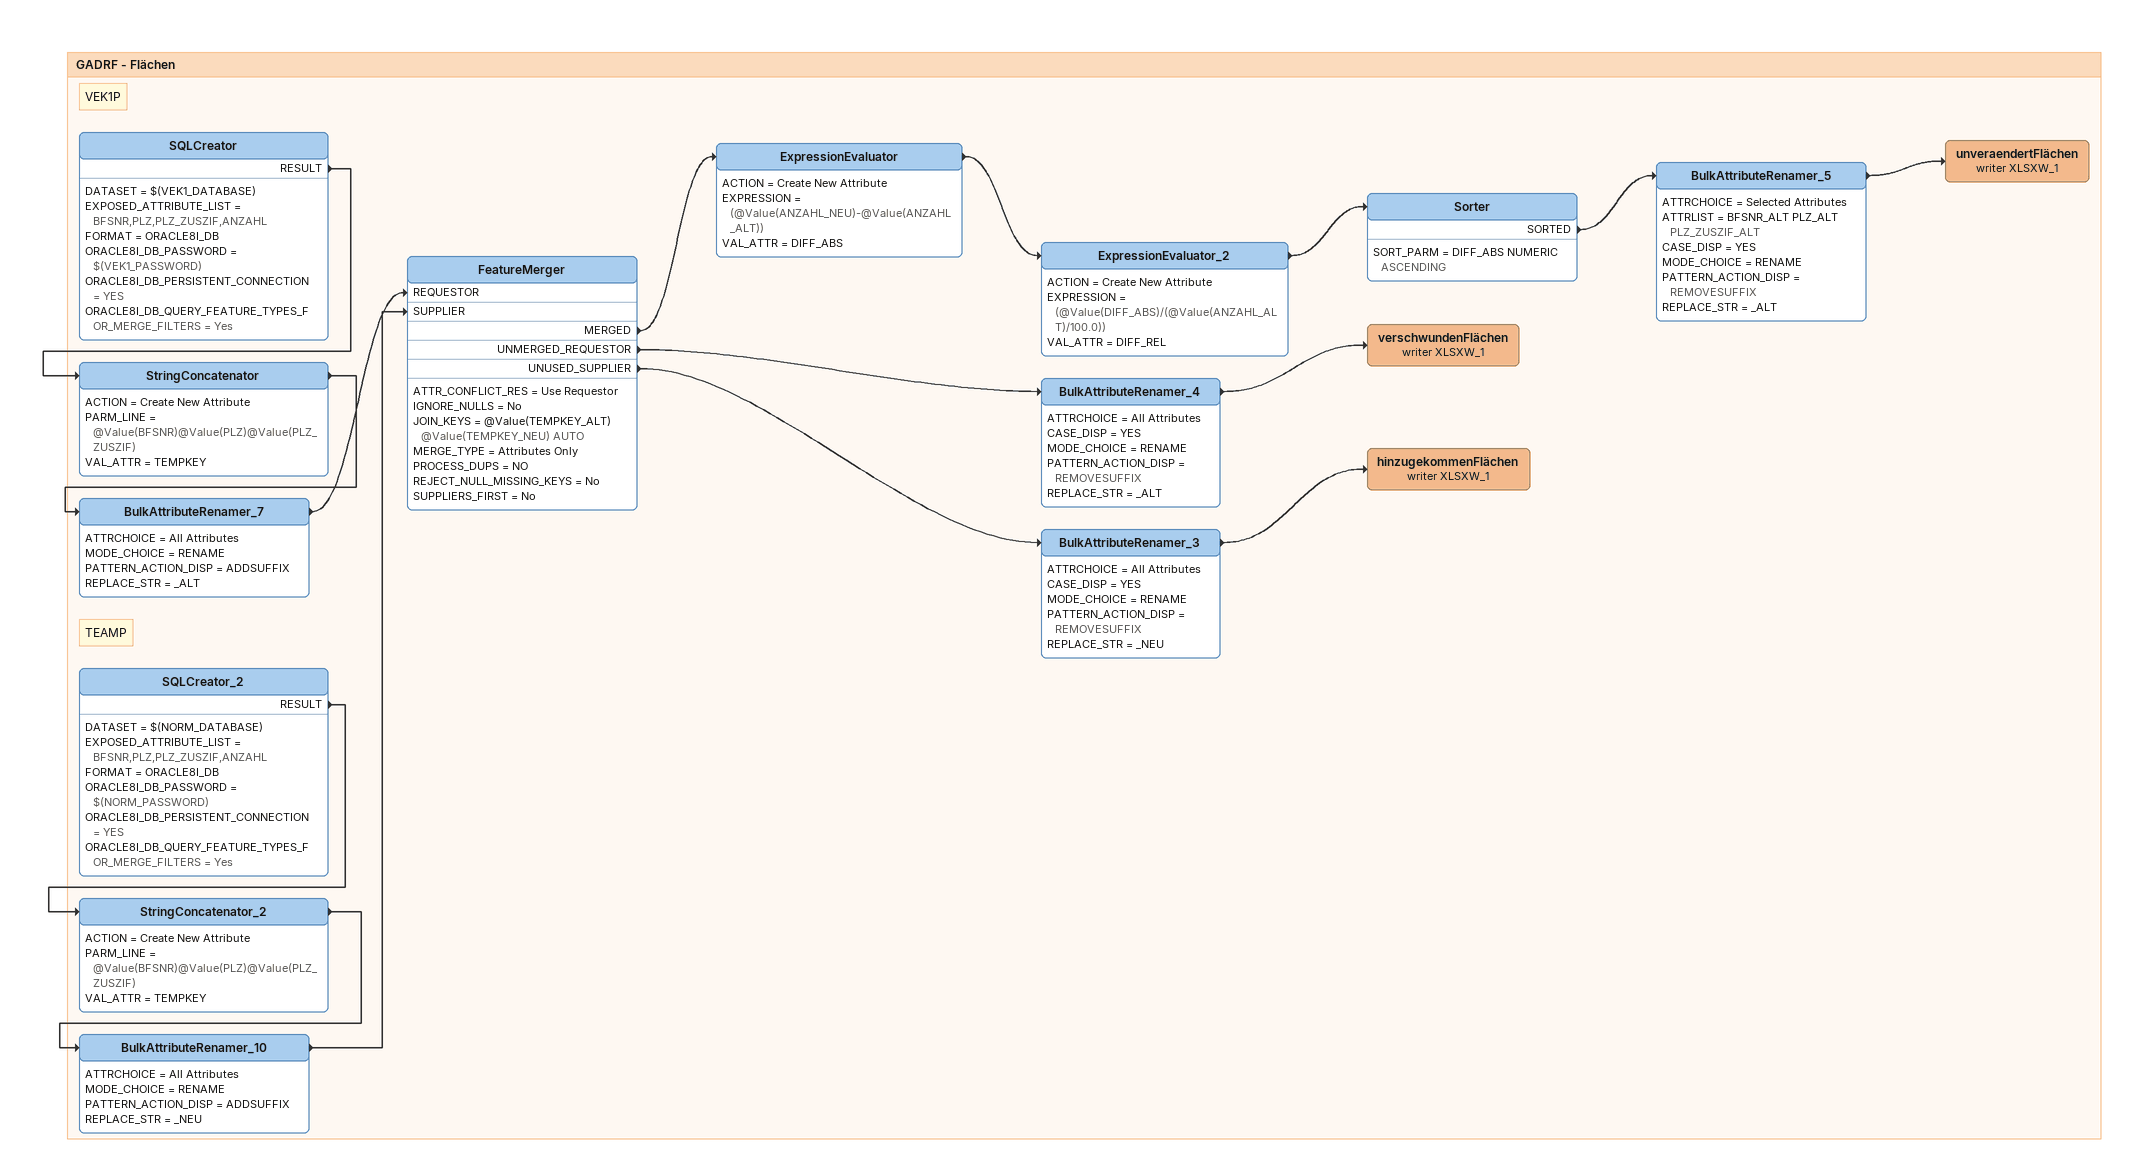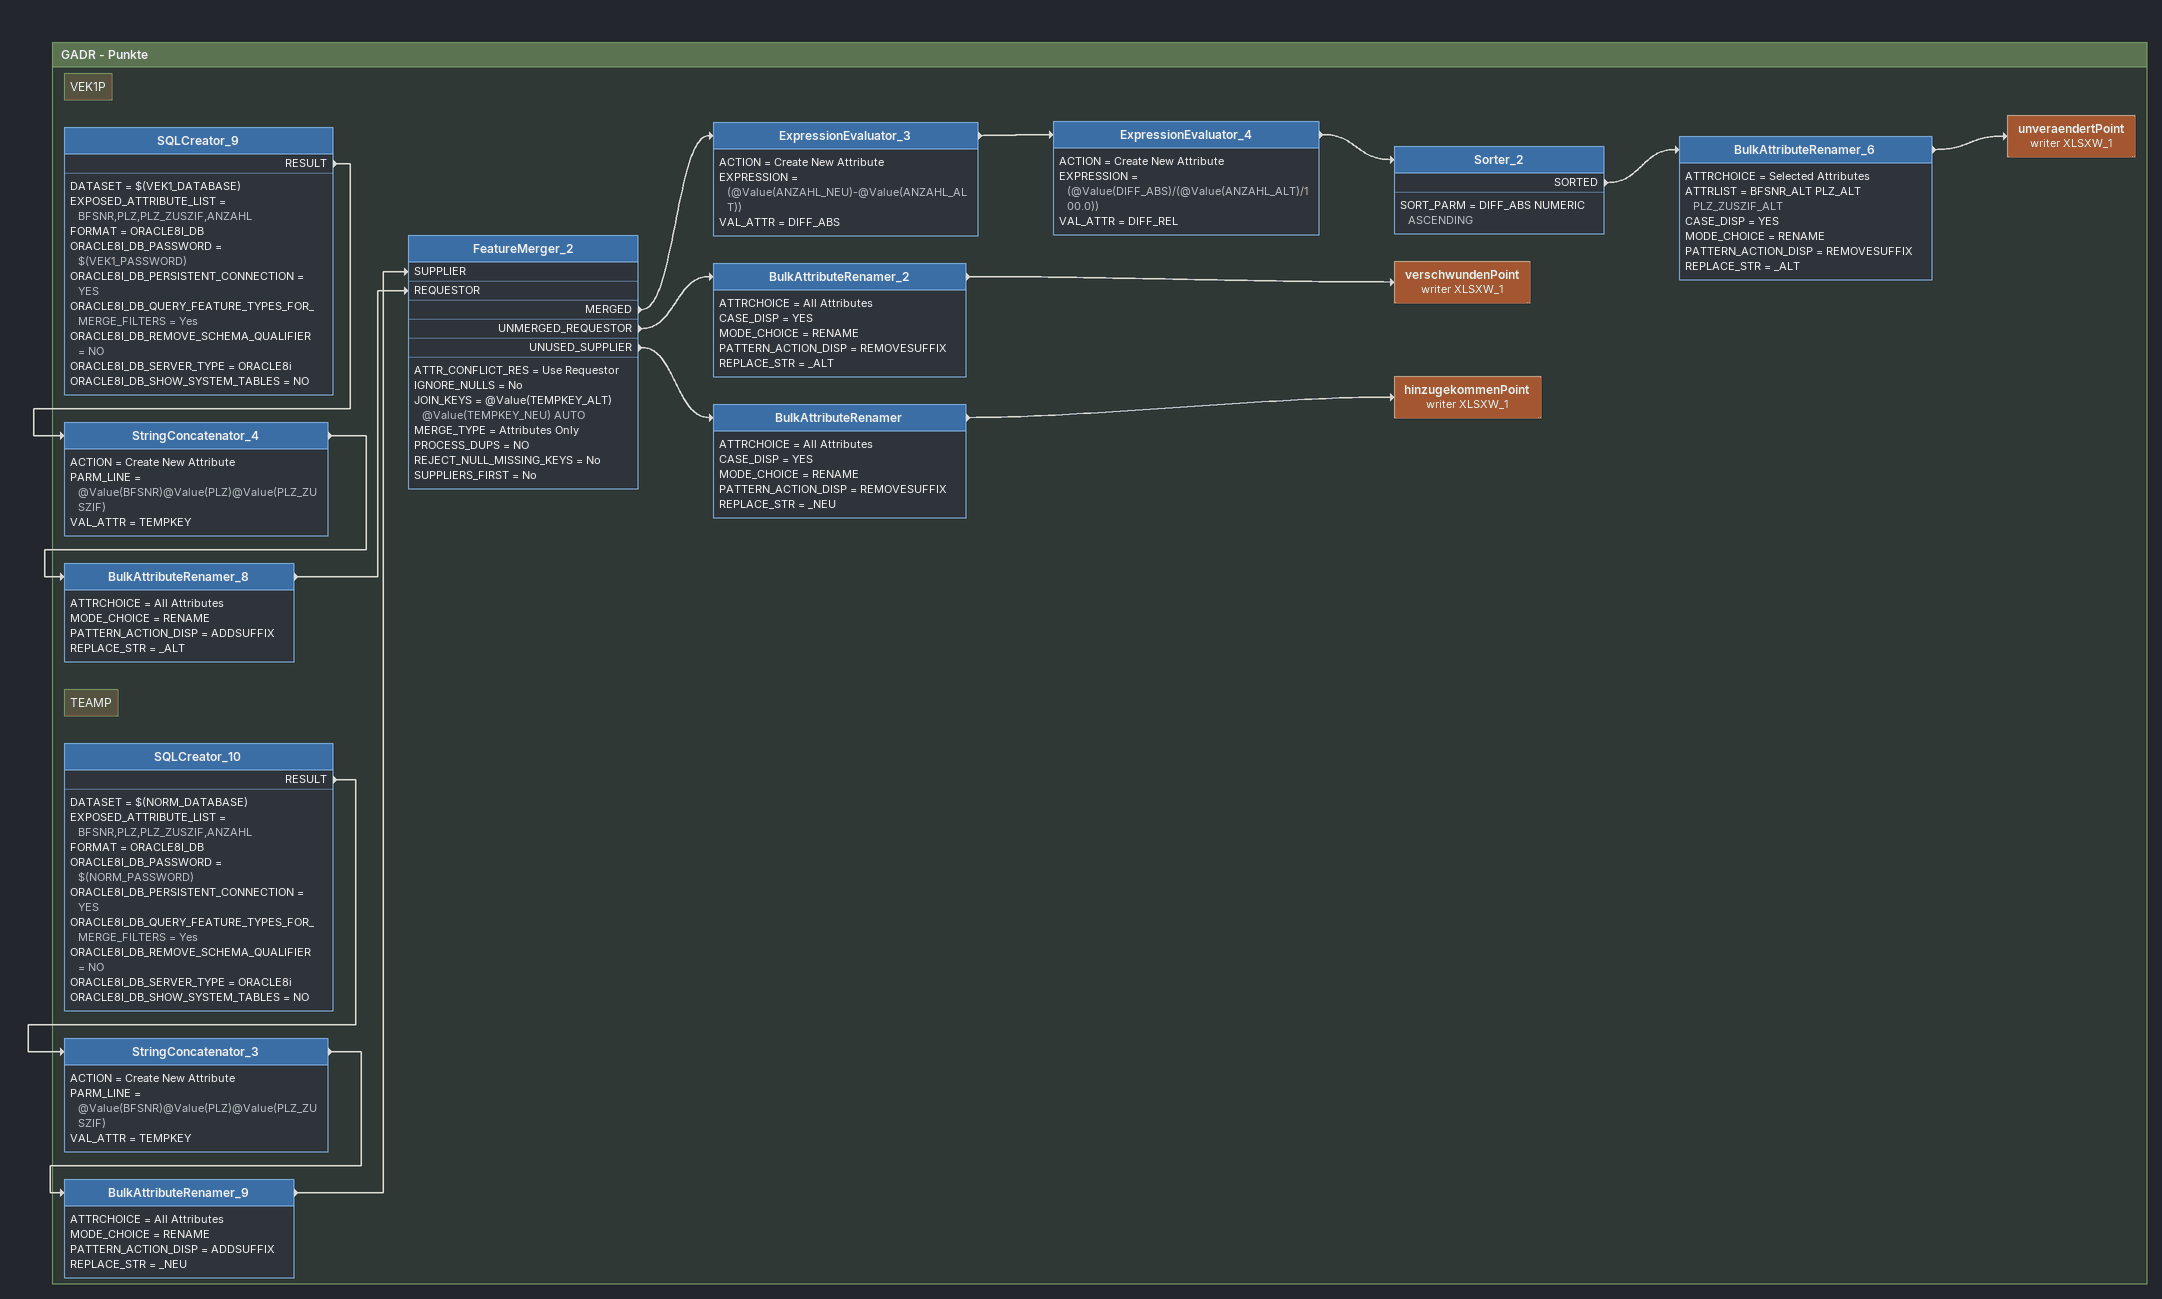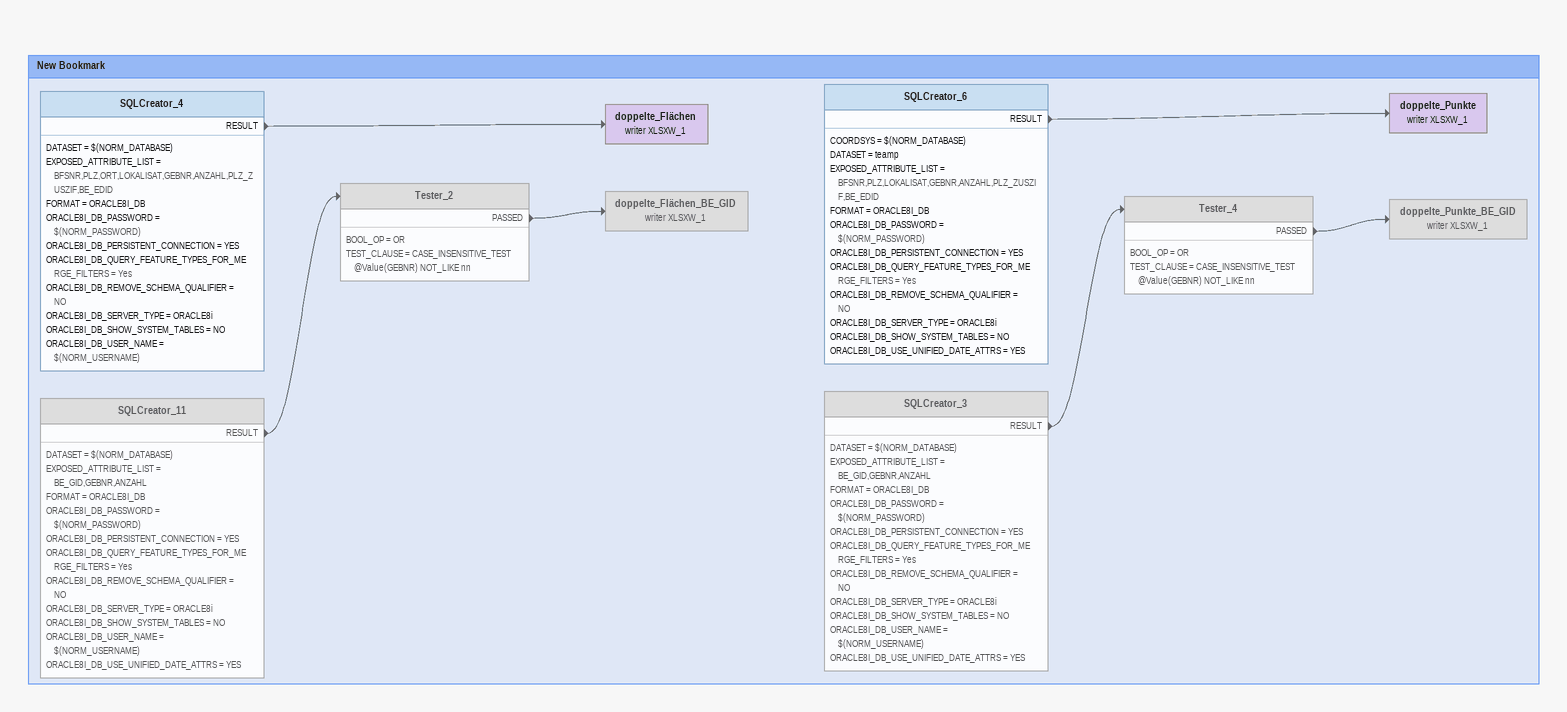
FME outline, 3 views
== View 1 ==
Bookmark: GADRF - Flächen
Note: VEK1P
SQLCreator
    DATASET = $(VEK1_DATABASE)
    EXPOSED_ATTRIBUTE_LIST = BFSNR,PLZ,PLZ_ZUSZIF,ANZAHL
    FORMAT = ORACLE8I_DB
    ORACLE8I_DB_PASSWORD = $(VEK1_PASSWORD)
    ORACLE8I_DB_PERSISTENT_CONNECTION = YES
    ORACLE8I_DB_QUERY_FEATURE_TYPES_FOR_MERGE_FILTERS = Yes
    RESULT -> StringConcatenator
StringConcatenator
    ACTION = Create New Attribute
    PARM_LINE = @Value(BFSNR)@Value(PLZ)@Value(PLZ_ZUSZIF)
    VAL_ATTR = TEMPKEY
    -> BulkAttributeRenamer_7
BulkAttributeRenamer_7
    ATTRCHOICE = All Attributes
    MODE_CHOICE = RENAME
    PATTERN_ACTION_DISP = ADDSUFFIX
    REPLACE_STR = _ALT
    -> FeatureMerger [REQUESTOR]
Note: TEAMP
SQLCreator_2
    DATASET = $(NORM_DATABASE)
    EXPOSED_ATTRIBUTE_LIST = BFSNR,PLZ,PLZ_ZUSZIF,ANZAHL
    FORMAT = ORACLE8I_DB
    ORACLE8I_DB_PASSWORD = $(NORM_PASSWORD)
    ORACLE8I_DB_PERSISTENT_CONNECTION = YES
    ORACLE8I_DB_QUERY_FEATURE_TYPES_FOR_MERGE_FILTERS = Yes
    RESULT -> StringConcatenator_2
StringConcatenator_2
    ACTION = Create New Attribute
    PARM_LINE = @Value(BFSNR)@Value(PLZ)@Value(PLZ_ZUSZIF)
    VAL_ATTR = TEMPKEY
    -> BulkAttributeRenamer_10
BulkAttributeRenamer_10
    ATTRCHOICE = All Attributes
    MODE_CHOICE = RENAME
    PATTERN_ACTION_DISP = ADDSUFFIX
    REPLACE_STR = _NEU
    -> FeatureMerger [SUPPLIER]
FeatureMerger
    ATTR_CONFLICT_RES = Use Requestor
    IGNORE_NULLS = No
    JOIN_KEYS = @Value(TEMPKEY_ALT) @Value(TEMPKEY_NEU) AUTO
    MERGE_TYPE = Attributes Only
    PROCESS_DUPS = NO
    REJECT_NULL_MISSING_KEYS = No
    SUPPLIERS_FIRST = No
    MERGED -> ExpressionEvaluator
    UNMERGED_REQUESTOR -> BulkAttributeRenamer_4
    UNUSED_SUPPLIER -> BulkAttributeRenamer_3
ExpressionEvaluator
    ACTION = Create New Attribute
    EXPRESSION = (@Value(ANZAHL_NEU)-@Value(ANZAHL_ALT))
    VAL_ATTR = DIFF_ABS
    -> ExpressionEvaluator_2
ExpressionEvaluator_2
    ACTION = Create New Attribute
    EXPRESSION = (@Value(DIFF_ABS)/(@Value(ANZAHL_ALT)/100.0))
    VAL_ATTR = DIFF_REL
    -> Sorter
Sorter
    SORT_PARM = DIFF_ABS NUMERIC ASCENDING
    SORTED -> BulkAttributeRenamer_5
BulkAttributeRenamer_5
    ATTRCHOICE = Selected Attributes
    ATTRLIST = BFSNR_ALT PLZ_ALT PLZ_ZUSZIF_ALT
    CASE_DISP = YES
    MODE_CHOICE = RENAME
    PATTERN_ACTION_DISP = REMOVESUFFIX
    REPLACE_STR = _ALT
    -> unveraendertFlächen (writer XLSXW_1)
unveraendertFlächen (writer XLSXW_1)
BulkAttributeRenamer_4
    ATTRCHOICE = All Attributes
    CASE_DISP = YES
    MODE_CHOICE = RENAME
    PATTERN_ACTION_DISP = REMOVESUFFIX
    REPLACE_STR = _ALT
    -> verschwundenFlächen (writer XLSXW_1)
verschwundenFlächen (writer XLSXW_1)
BulkAttributeRenamer_3
    ATTRCHOICE = All Attributes
    CASE_DISP = YES
    MODE_CHOICE = RENAME
    PATTERN_ACTION_DISP = REMOVESUFFIX
    REPLACE_STR = _NEU
    -> hinzugekommenFlächen (writer XLSXW_1)
hinzugekommenFlächen (writer XLSXW_1)

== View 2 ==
Bookmark: GADR - Punkte
Note: VEK1P
SQLCreator_9
    DATASET = $(VEK1_DATABASE)
    EXPOSED_ATTRIBUTE_LIST = BFSNR,PLZ,PLZ_ZUSZIF,ANZAHL
    FORMAT = ORACLE8I_DB
    ORACLE8I_DB_PASSWORD = $(VEK1_PASSWORD)
    ORACLE8I_DB_PERSISTENT_CONNECTION = YES
    ORACLE8I_DB_QUERY_FEATURE_TYPES_FOR_MERGE_FILTERS = Yes
    ORACLE8I_DB_REMOVE_SCHEMA_QUALIFIER = NO
    ORACLE8I_DB_SERVER_TYPE = ORACLE8i
    ORACLE8I_DB_SHOW_SYSTEM_TABLES = NO
    RESULT -> StringConcatenator_4
StringConcatenator_4
    ACTION = Create New Attribute
    PARM_LINE = @Value(BFSNR)@Value(PLZ)@Value(PLZ_ZUSZIF)
    VAL_ATTR = TEMPKEY
    -> BulkAttributeRenamer_8
BulkAttributeRenamer_8
    ATTRCHOICE = All Attributes
    MODE_CHOICE = RENAME
    PATTERN_ACTION_DISP = ADDSUFFIX
    REPLACE_STR = _ALT
    -> FeatureMerger_2 [REQUESTOR]
Note: TEAMP
SQLCreator_10
    DATASET = $(NORM_DATABASE)
    EXPOSED_ATTRIBUTE_LIST = BFSNR,PLZ,PLZ_ZUSZIF,ANZAHL
    FORMAT = ORACLE8I_DB
    ORACLE8I_DB_PASSWORD = $(NORM_PASSWORD)
    ORACLE8I_DB_PERSISTENT_CONNECTION = YES
    ORACLE8I_DB_QUERY_FEATURE_TYPES_FOR_MERGE_FILTERS = Yes
    ORACLE8I_DB_REMOVE_SCHEMA_QUALIFIER = NO
    ORACLE8I_DB_SERVER_TYPE = ORACLE8i
    ORACLE8I_DB_SHOW_SYSTEM_TABLES = NO
    RESULT -> StringConcatenator_3
StringConcatenator_3
    ACTION = Create New Attribute
    PARM_LINE = @Value(BFSNR)@Value(PLZ)@Value(PLZ_ZUSZIF)
    VAL_ATTR = TEMPKEY
    -> BulkAttributeRenamer_9
BulkAttributeRenamer_9
    ATTRCHOICE = All Attributes
    MODE_CHOICE = RENAME
    PATTERN_ACTION_DISP = ADDSUFFIX
    REPLACE_STR = _NEU
    -> FeatureMerger_2 [SUPPLIER]
FeatureMerger_2
    ATTR_CONFLICT_RES = Use Requestor
    IGNORE_NULLS = No
    JOIN_KEYS = @Value(TEMPKEY_ALT) @Value(TEMPKEY_NEU) AUTO
    MERGE_TYPE = Attributes Only
    PROCESS_DUPS = NO
    REJECT_NULL_MISSING_KEYS = No
    SUPPLIERS_FIRST = No
    MERGED -> ExpressionEvaluator_3
    UNMERGED_REQUESTOR -> BulkAttributeRenamer_2
    UNUSED_SUPPLIER -> BulkAttributeRenamer
ExpressionEvaluator_3
    ACTION = Create New Attribute
    EXPRESSION = (@Value(ANZAHL_NEU)-@Value(ANZAHL_ALT))
    VAL_ATTR = DIFF_ABS
    -> ExpressionEvaluator_4
ExpressionEvaluator_4
    ACTION = Create New Attribute
    EXPRESSION = (@Value(DIFF_ABS)/(@Value(ANZAHL_ALT)/100.0))
    VAL_ATTR = DIFF_REL
    -> Sorter_2
Sorter_2
    SORT_PARM = DIFF_ABS NUMERIC ASCENDING
    SORTED -> BulkAttributeRenamer_6
BulkAttributeRenamer_6
    ATTRCHOICE = Selected Attributes
    ATTRLIST = BFSNR_ALT PLZ_ALT PLZ_ZUSZIF_ALT
    CASE_DISP = YES
    MODE_CHOICE = RENAME
    PATTERN_ACTION_DISP = REMOVESUFFIX
    REPLACE_STR = _ALT
    -> unveraendertPoint (writer XLSXW_1)
unveraendertPoint (writer XLSXW_1)
BulkAttributeRenamer_2
    ATTRCHOICE = All Attributes
    CASE_DISP = YES
    MODE_CHOICE = RENAME
    PATTERN_ACTION_DISP = REMOVESUFFIX
    REPLACE_STR = _ALT
    -> verschwundenPoint (writer XLSXW_1)
verschwundenPoint (writer XLSXW_1)
BulkAttributeRenamer
    ATTRCHOICE = All Attributes
    CASE_DISP = YES
    MODE_CHOICE = RENAME
    PATTERN_ACTION_DISP = REMOVESUFFIX
    REPLACE_STR = _NEU
    -> hinzugekommenPoint (writer XLSXW_1)
hinzugekommenPoint (writer XLSXW_1)

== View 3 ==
Bookmark: New Bookmark
SQLCreator_4
    DATASET = $(NORM_DATABASE)
    EXPOSED_ATTRIBUTE_LIST = BFSNR,PLZ,ORT,LOKALISAT,GEBNR,ANZAHL,PLZ_ZUSZIF,BE_EDID
    FORMAT = ORACLE8I_DB
    ORACLE8I_DB_PASSWORD = $(NORM_PASSWORD)
    ORACLE8I_DB_PERSISTENT_CONNECTION = YES
    ORACLE8I_DB_QUERY_FEATURE_TYPES_FOR_MERGE_FILTERS = Yes
    ORACLE8I_DB_REMOVE_SCHEMA_QUALIFIER = NO
    ORACLE8I_DB_SERVER_TYPE = ORACLE8i
    ORACLE8I_DB_SHOW_SYSTEM_TABLES = NO
    ORACLE8I_DB_USER_NAME = $(NORM_USERNAME)
    RESULT -> doppelte_Flächen (writer XLSXW_1)
doppelte_Flächen (writer XLSXW_1)
SQLCreator_11 [off]
    DATASET = $(NORM_DATABASE)
    EXPOSED_ATTRIBUTE_LIST = BE_GID,GEBNR,ANZAHL
    FORMAT = ORACLE8I_DB
    ORACLE8I_DB_PASSWORD = $(NORM_PASSWORD)
    ORACLE8I_DB_PERSISTENT_CONNECTION = YES
    ORACLE8I_DB_QUERY_FEATURE_TYPES_FOR_MERGE_FILTERS = Yes
    ORACLE8I_DB_REMOVE_SCHEMA_QUALIFIER = NO
    ORACLE8I_DB_SERVER_TYPE = ORACLE8i
    ORACLE8I_DB_SHOW_SYSTEM_TABLES = NO
    ORACLE8I_DB_USER_NAME = $(NORM_USERNAME)
    ORACLE8I_DB_USE_UNIFIED_DATE_ATTRS = YES
    RESULT -> Tester_2
Tester_2 [off]
    BOOL_OP = OR
    TEST_CLAUSE = CASE_INSENSITIVE_TEST @Value(GEBNR) NOT_LIKE nn
    PASSED -> doppelte_Flächen_BE_GID (writer XLSXW_1)
doppelte_Flächen_BE_GID (writer XLSXW_1) [off]
SQLCreator_6
    COORDSYS = $(NORM_DATABASE)
    DATASET = teamp
    EXPOSED_ATTRIBUTE_LIST = BFSNR,PLZ,LOKALISAT,GEBNR,ANZAHL,PLZ_ZUSZIF,BE_EDID
    FORMAT = ORACLE8I_DB
    ORACLE8I_DB_PASSWORD = $(NORM_PASSWORD)
    ORACLE8I_DB_PERSISTENT_CONNECTION = YES
    ORACLE8I_DB_QUERY_FEATURE_TYPES_FOR_MERGE_FILTERS = Yes
    ORACLE8I_DB_REMOVE_SCHEMA_QUALIFIER = NO
    ORACLE8I_DB_SERVER_TYPE = ORACLE8i
    ORACLE8I_DB_SHOW_SYSTEM_TABLES = NO
    ORACLE8I_DB_USE_UNIFIED_DATE_ATTRS = YES
    RESULT -> doppelte_Punkte (writer XLSXW_1)
doppelte_Punkte (writer XLSXW_1)
SQLCreator_3 [off]
    DATASET = $(NORM_DATABASE)
    EXPOSED_ATTRIBUTE_LIST = BE_GID,GEBNR,ANZAHL
    FORMAT = ORACLE8I_DB
    ORACLE8I_DB_PASSWORD = $(NORM_PASSWORD)
    ORACLE8I_DB_PERSISTENT_CONNECTION = YES
    ORACLE8I_DB_QUERY_FEATURE_TYPES_FOR_MERGE_FILTERS = Yes
    ORACLE8I_DB_REMOVE_SCHEMA_QUALIFIER = NO
    ORACLE8I_DB_SERVER_TYPE = ORACLE8i
    ORACLE8I_DB_SHOW_SYSTEM_TABLES = NO
    ORACLE8I_DB_USER_NAME = $(NORM_USERNAME)
    ORACLE8I_DB_USE_UNIFIED_DATE_ATTRS = YES
    RESULT -> Tester_4
Tester_4 [off]
    BOOL_OP = OR
    TEST_CLAUSE = CASE_INSENSITIVE_TEST @Value(GEBNR) NOT_LIKE nn
    PASSED -> doppelte_Punkte_BE_GID (writer XLSXW_1)
doppelte_Punkte_BE_GID (writer XLSXW_1) [off]
